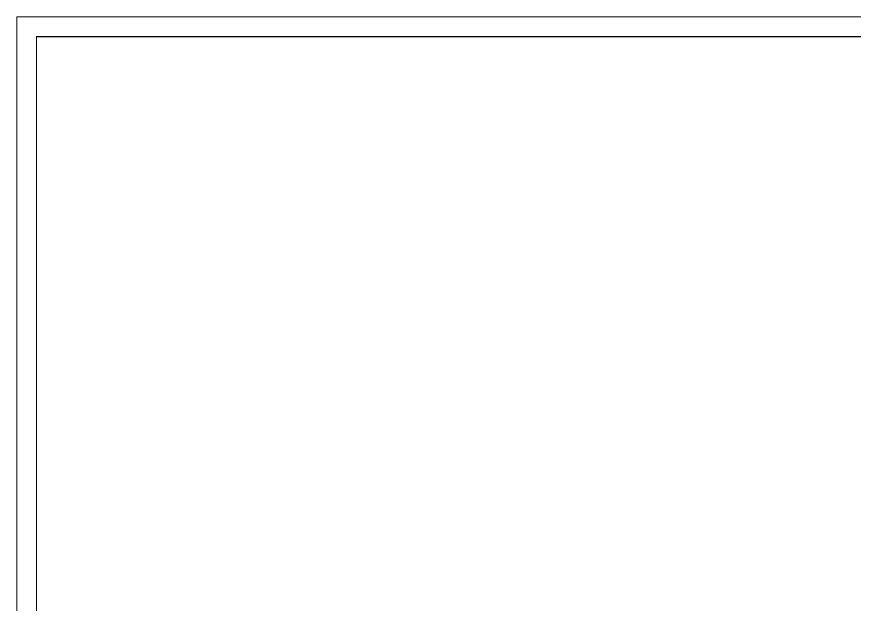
# Model space of a CAD drawing. Header units: millimetres. Extents: x 656 to 1522, y 1 to 298.
# Drawn here: x 656.2 to 867.9, y 149 to 297.5 of the extents above; entities that cross this region are included whole.
import ezdxf
from ezdxf.enums import TextEntityAlignment as Align

# ---------------------------------------------------------------- set-up
doc = ezdxf.new("R2010")
doc.units = ezdxf.units.MM
doc.header["$MEASUREMENT"] = 0
for name, color, linetype, lineweight in [('BF-图框', 125, 'Continuous', 15), ('BF-文字说明', 33, 'Continuous', 18), ('BF-电路', 6, 'Continuous', 9)]:
    doc.layers.add(name, color=color, linetype=linetype, lineweight=lineweight)
doc.styles.add('黑体', font='simhei.ttf', dxfattribs={"width": 0.7})

# ---------------------------------------------------------------- blocks, each defined once
blk = doc.blocks.new('BFA3H')
at = {"layer": 'BF-图框'}
for p, q in [((415, 292), (5, 292)), ((5, 292), (5, 5))]:
    blk.add_line(p, q, dxfattribs=at)
at = {"layer": 'BF-图框', "const_width": 0.322}
blk.add_lwpolyline([(415, 292), (415, 5), (5, 5), (5, 292)], close=True, dxfattribs=at)
at = {"layer": 'BF-电路', "color": 6, "ltscale": 2}
blk.add_lwpolyline([(420, 297), (420, 0), (0, 0), (0, 297)], close=True, dxfattribs=at)
at = {"layer": 'BF-文字说明', "style": '黑体'}
for tag, p in [('页码', (404.15, 288)), ('铝材颜色', (404.15, 280)), ('设计部门', (246.03, 17)), ('设计人员', (295.07, 17)), ('现场勘测', (345.62, 17)), ('日期', (187.97, 9)), ('深化部门', (246.03, 9)), ('图纸深化', (295.07, 9)), ('联系电话', (345.62, 9))]:
    blk.add_attdef(tag, text='', height=3, dxfattribs=at).set_placement(p, align=Align.MIDDLE_CENTER)
blk.add_attdef('工程名称', text='', height=3, dxfattribs=at).set_placement((112.47, 14.63), align=Align.BOTTOM_LEFT)
at = {"layer": 'BF-文字说明', "style": '黑体', "width": 0.9}
blk.add_attdef('图名', text='', height=3, dxfattribs=at).set_placement((387.56, 13), align=Align.MIDDLE_CENTER)
at = {"layer": 'BF-文字说明', "style": '黑体'}
blk.add_attdef('比例', text='', height=3, dxfattribs=at).set_placement((122.21, 9), align=Align.MIDDLE_LEFT)

msp = doc.modelspace()

# ---------------------------------------------------------------- block references
at = {"layer": 'BF-图框'}
msp.add_blockref('BFA3H', (656.18, 0.54), dxfattribs=at)

doc.saveas('drawing.dxf')
